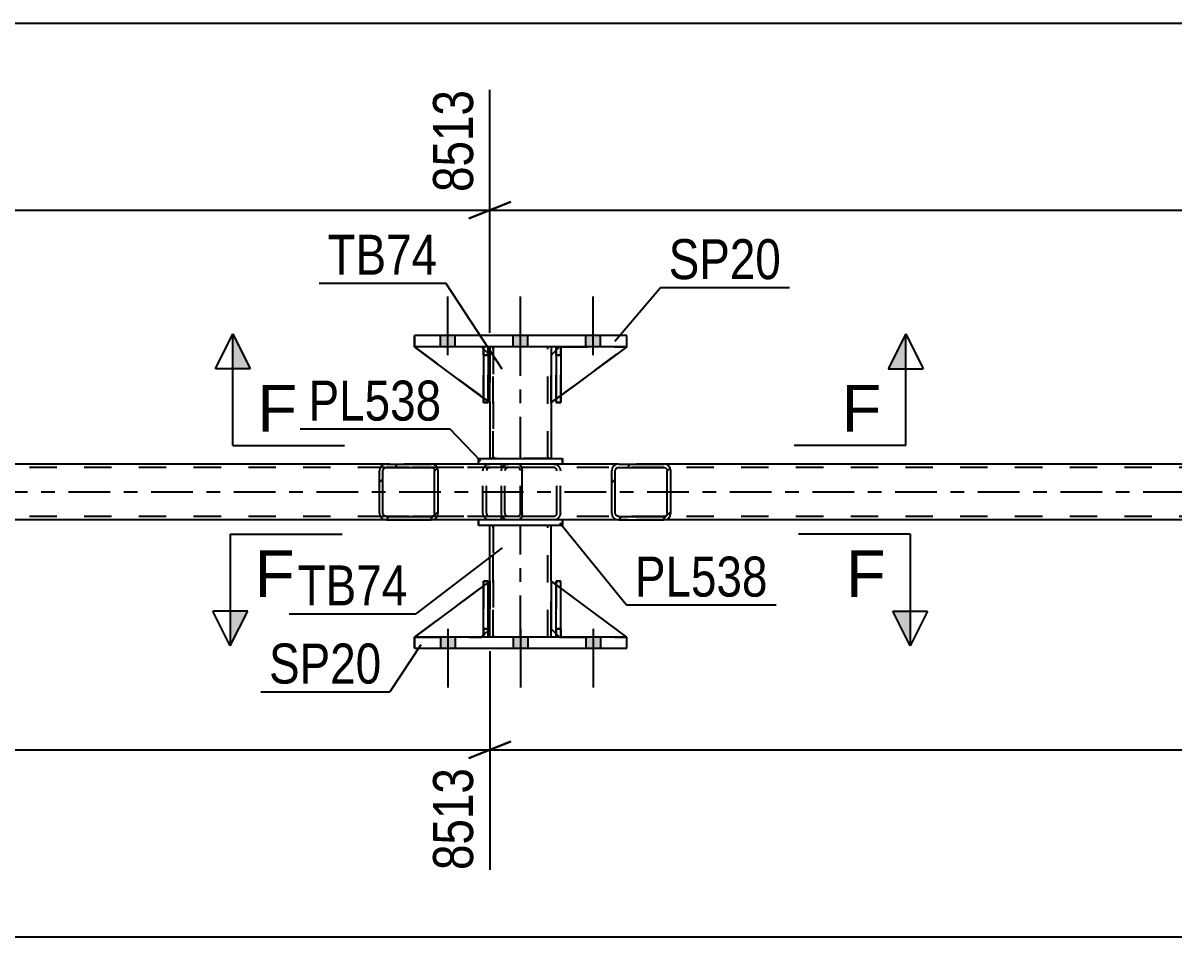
# Model space of a CAD drawing. Header units: millimetres. Extents: x 0 to 841, y 0 to 594.
# Drawn here: x 303.8 to 386.2, y 199.1 to 264.6 of the extents above; entities that cross this region are included whole.
import ezdxf

# ---------------------------------------------------------------- set-up
doc = ezdxf.new("R2010")
doc.units = ezdxf.units.MM
doc.linetypes.add('DXK_LINE_DOT2', pattern=[3.9198, 1.9599, -1.9599])
doc.linetypes.add('DXK_LINE_DOT3', pattern=[5.9187, 2.979, -0.9799, 0.9799, -0.9799])
doc.styles.add('Arial', font='ARIAL.TTF', dxfattribs={"height": 0.2})
doc.styles.add('Arial Narrow', font='ARIALN.TTF', dxfattribs={"height": 0.2})

# ---------------------------------------------------------------- blocks, each defined once
blk = doc.blocks.new('Part-122573538-4949 - 4939')
at = {"color": 7, "linetype": 'DXK_LINE_DOT2'}
for p, q in [((342.331, 224.557), (342.011, 224.557)), ((342.011, 221.157), (342.011, 224.557)), ((342.011, 220.557), (342.011, 224.557)), ((342.331, 220.557), (342.331, 224.557)), ((342.331, 221.157), (342.331, 224.058)), ((342.331, 221.157), (342.011, 221.157)), ((342.011, 220.557), (342.011, 221.157)), ((342.331, 221.157), (342.331, 220.557)), ((342.331, 220.557), (342.011, 220.557)), ((342.331, 220.557), (342.331, 220.557))]:
    blk.add_line(p, q, dxfattribs=at)
at = {"color": 2, "linetype": 'Continuous'}
blk.add_line((342.331, 224.058), (342.331, 224.557), dxfattribs=at)
blk = doc.blocks.new('Part-122573538-4948 - 4939')
at = {"color": 7, "linetype": 'DXK_LINE_DOT2'}
for p, q in [((337.131, 224.557), (336.811, 224.557)), ((336.811, 221.157), (336.811, 224.557)), ((336.811, 220.557), (336.811, 224.557)), ((337.131, 221.031), (337.131, 224.557)), ((337.131, 221.157), (337.131, 224.464)), ((337.131, 221.157), (336.811, 221.157)), ((336.811, 220.557), (336.811, 221.157)), ((337.131, 221.031), (337.131, 221.157)), ((337.131, 220.557), (336.811, 220.557)), ((337.131, 220.557), (337.131, 220.557))]:
    blk.add_line(p, q, dxfattribs=at)
at = {"color": 2, "linetype": 'Continuous'}
for p, q in [((337.131, 224.464), (337.131, 224.557)), ((337.131, 220.557), (337.131, 221.031)), ((337.131, 220.557), (337.131, 221.031))]:
    blk.add_line(p, q, dxfattribs=at)
blk = doc.blocks.new('Part-122573538-4950 - 4939')
at = {"color": 2, "linetype": 'Continuous'}
for p, q in [((336.81, 220.557), (336.811, 224.557)), ((336.811, 224.557), (337.131, 224.557)), ((337.13, 220.557), (337.131, 224.557)), ((337.13, 220.557), (337.131, 221.153)), ((337.13, 220.557), (336.81, 220.557))]:
    blk.add_line(p, q, dxfattribs=at)
at = {"color": 7, "linetype": 'DXK_LINE_DOT2'}
for p, q in [((336.811, 224.557), (336.811, 221.157)), ((337.131, 221.153), (337.131, 224.557)), ((336.811, 221.157), (336.81, 220.557)), ((336.811, 221.157), (337.131, 221.157)), ((336.81, 220.557), (336.81, 220.557)), ((337.13, 220.557), (337.13, 220.557)), ((337.13, 220.557), (337.13, 220.557))]:
    blk.add_line(p, q, dxfattribs=at)
blk = doc.blocks.new('Part-122573538-4951 - 4939')
at = {"color": 2, "linetype": 'Continuous'}
for p, q in [((342.01, 220.557), (342.01, 224.557)), ((342.01, 224.557), (342.33, 224.557)), ((342.33, 220.557), (342.33, 224.557)), ((342.33, 220.557), (342.33, 221.153)), ((342.33, 220.557), (342.01, 220.557))]:
    blk.add_line(p, q, dxfattribs=at)
at = {"color": 7, "linetype": 'DXK_LINE_DOT2'}
for p, q in [((342.01, 224.557), (342.01, 221.157)), ((342.33, 221.153), (342.33, 224.557)), ((342.01, 221.157), (342.01, 220.557)), ((342.01, 221.157), (342.33, 221.157)), ((342.01, 220.557), (342.01, 220.557)), ((342.33, 220.557), (342.33, 220.557)), ((342.33, 220.557), (342.33, 220.557))]:
    blk.add_line(p, q, dxfattribs=at)
blk = doc.blocks.new('Part-122573538-5016 - 4939')
at = {"color": 2, "linetype": 'Continuous'}
for p, q in [((336.457, 228.557), (336.457, 228.957)), ((342.457, 228.557), (336.457, 228.557)), ((342.457, 228.957), (342.457, 228.557)), ((342.457, 228.557), (342.457, 228.957))]:
    blk.add_line(p, q, dxfattribs=at)
at = {"color": 7, "linetype": 'DXK_LINE_DOT2'}
for p, q in [((342.457, 228.957), (336.457, 228.957)), ((336.457, 228.957), (336.457, 228.557)), ((342.457, 228.957), (342.457, 228.957)), ((342.457, 228.557), (342.457, 228.557)), ((342.457, 228.557), (342.457, 228.557))]:
    blk.add_line(p, q, dxfattribs=at)
blk = doc.blocks.new('Part-122573538-4952 - 4939')
at = {"color": 7, "linetype": 'DXK_LINE_DOT2'}
for p, q in [((337.257, 224.557), (331.857, 220.557)), ((331.857, 220.557), (337.257, 224.557)), ((337.257, 221.157), (337.257, 224.557)), ((337.257, 224.557), (337.257, 224.557)), ((337.257, 224.557), (337.257, 221.157)), ((336.657, 220.557), (337.257, 221.157)), ((337.257, 221.157), (336.657, 220.557)), ((337.257, 221.157), (337.257, 221.157)), ((331.857, 220.557), (336.657, 220.557))]:
    blk.add_line(p, q, dxfattribs=at)
blk = doc.blocks.new('Part-122573538-4953 - 4939')
at = {"color": 7, "linetype": 'DXK_LINE_DOT2'}
for p, q in [((331.857, 220.557), (337.257, 224.557)), ((337.131, 224.464), (336.811, 224.227)), ((337.257, 224.557), (337.257, 221.157)), ((337.257, 221.157), (336.657, 220.557)), ((337.13, 221.031), (336.81, 220.711)), ((331.857, 220.557), (336.657, 220.557))]:
    blk.add_line(p, q, dxfattribs=at)
at = {"color": 2, "linetype": 'Continuous'}
for p, q in [((336.811, 224.227), (331.857, 220.557)), ((337.257, 224.557), (337.131, 224.464)), ((337.257, 221.157), (337.257, 224.557)), ((337.257, 224.557), (337.257, 224.557)), ((337.257, 221.157), (337.13, 221.031)), ((337.257, 221.157), (337.257, 221.157)), ((336.81, 220.711), (336.657, 220.557))]:
    blk.add_line(p, q, dxfattribs=at)
blk = doc.blocks.new('Bolt-122573538-5163 - 4939')
at = {"linetype": 'Continuous'}
for points in [[(333.736, 241.358), (334.776, 241.358), (334.776, 242.158), (333.736, 242.158)], [(333.737, 241.358), (334.777, 241.358), (334.777, 242.158), (333.737, 242.158)], [(333.737, 241.358), (334.777, 241.358), (334.777, 242.158), (333.737, 242.158)], [(338.936, 241.358), (339.976, 241.358), (339.976, 242.158), (338.936, 242.158)], [(338.937, 241.358), (339.977, 241.358), (339.977, 242.158), (338.937, 242.158)], [(344.136, 241.358), (345.176, 241.358), (345.176, 242.158), (344.136, 242.158)], [(344.137, 241.358), (345.177, 241.358), (345.177, 242.158), (344.137, 242.158)], [(344.137, 241.358), (345.177, 241.358), (345.177, 242.158), (344.137, 242.158)]]:
    blk.add_hatch(color=1, dxfattribs=at).paths.add_polyline_path(points)
at = {"color": 1, "linetype": 'Continuous'}
for p, q in [((334.256, 240.758), (334.256, 244.958)), ((334.257, 240.758), (334.257, 244.958)), ((334.257, 240.758), (334.257, 244.958)), ((339.456, 240.758), (339.456, 244.958)), ((339.457, 240.758), (339.457, 244.958)), ((344.656, 240.758), (344.656, 244.958)), ((344.657, 240.758), (344.657, 244.958)), ((344.657, 240.758), (344.657, 244.958)), ((333.736, 241.358), (333.736, 242.158)), ((333.737, 241.358), (333.737, 242.158)), ((333.737, 241.358), (333.737, 242.158)), ((334.776, 241.358), (334.776, 242.158)), ((334.777, 241.358), (334.777, 242.158)), ((334.777, 241.358), (334.777, 242.158)), ((338.936, 241.358), (338.936, 242.158)), ((338.937, 241.358), (338.937, 242.158)), ((339.976, 241.358), (339.976, 242.158)), ((339.977, 241.358), (339.977, 242.158)), ((344.136, 241.358), (344.136, 242.158)), ((344.137, 241.358), (344.137, 242.158)), ((344.137, 241.358), (344.137, 242.158)), ((345.176, 241.358), (345.176, 242.158)), ((345.177, 241.358), (345.177, 242.158)), ((345.177, 241.358), (345.177, 242.158))]:
    blk.add_line(p, q, dxfattribs=at)
blk = doc.blocks.new('Part-122573538-4955 - 4939')
at = {"color": 7, "linetype": 'DXK_LINE_DOT2'}
for p, q in [((341.657, 221.157), (341.657, 224.557)), ((341.657, 224.557), (347.057, 220.557)), ((341.657, 224.557), (341.657, 224.557)), ((341.657, 224.557), (341.657, 221.157)), ((347.057, 220.557), (341.657, 224.557)), ((342.257, 220.557), (341.657, 221.157)), ((341.657, 221.157), (341.657, 221.157)), ((341.657, 221.157), (342.257, 220.557)), ((342.257, 220.557), (347.057, 220.557))]:
    blk.add_line(p, q, dxfattribs=at)
at = {"color": 2, "linetype": 'Continuous'}
blk.add_line((347.057, 220.557), (347.057, 220.557), dxfattribs=at)
blk = doc.blocks.new('Part-122573538-4956 - 4939')
at = {"color": 2, "linetype": 'Continuous'}
for p, q in [((341.657, 224.557), (341.657, 224.557)), ((341.657, 224.557), (341.657, 221.157)), ((342.01, 224.295), (341.657, 224.557)), ((347.056, 220.557), (342.33, 224.058)), ((341.657, 221.157), (341.657, 221.157)), ((342.01, 220.804), (341.657, 221.157)), ((347.057, 220.557), (347.057, 220.557))]:
    blk.add_line(p, q, dxfattribs=at)
at = {"color": 7, "linetype": 'DXK_LINE_DOT2'}
for p, q in [((341.657, 221.157), (341.657, 224.557)), ((341.657, 224.557), (347.057, 220.557)), ((342.33, 224.058), (342.01, 224.295)), ((342.257, 220.557), (341.657, 221.157)), ((342.257, 220.557), (342.01, 220.804)), ((342.257, 220.557), (347.057, 220.557)), ((347.057, 220.557), (347.056, 220.557))]:
    blk.add_line(p, q, dxfattribs=at)
blk = doc.blocks.new('Part-122573538-5021 - 4939')
at = {"color": 2, "linetype": 'Continuous'}
for p, q in [((337.257, 224.557), (337.257, 228.557)), ((341.657, 224.557), (341.657, 228.557)), ((341.657, 224.557), (341.657, 228.557)), ((337.257, 220.557), (337.257, 221.157)), ((341.657, 220.557), (341.657, 221.157)), ((341.657, 220.557), (341.657, 221.157))]:
    blk.add_line(p, q, dxfattribs=at)
at = {"color": 7, "linetype": 'DXK_LINE_DOT2'}
for p, q in [((341.657, 228.557), (337.257, 228.557)), ((337.257, 220.557), (337.257, 228.557)), ((337.497, 220.557), (337.497, 228.557)), ((337.497, 228.557), (337.497, 220.557)), ((341.417, 220.557), (341.417, 228.557)), ((341.417, 220.557), (341.417, 228.557)), ((337.257, 221.157), (337.257, 224.557)), ((341.657, 221.157), (341.657, 224.557)), ((341.657, 221.157), (341.657, 224.557)), ((341.657, 220.557), (337.257, 220.557))]:
    blk.add_line(p, q, dxfattribs=at)
at = {"color": 7, "linetype": 'DXK_LINE_DOT3'}
blk.add_line((339.457, 220.557), (339.457, 228.557), dxfattribs=at)
blk = doc.blocks.new('Part-122573538-5026 - 4939')
at = {"color": 2, "linetype": 'Continuous'}
for p, q in [((347.058, 242.158), (331.856, 242.158)), ((331.856, 242.158), (331.856, 241.358)), ((347.056, 241.358), (347.056, 242.158)), ((347.058, 241.358), (347.058, 242.158)), ((347.057, 241.358), (331.856, 241.358))]:
    blk.add_line(p, q, dxfattribs=at)
at = {"color": 7, "linetype": 'DXK_LINE_DOT2'}
for p, q in [((331.858, 241.358), (331.858, 242.158)), ((347.057, 241.358), (347.058, 241.358)), ((347.058, 241.358), (347.057, 241.358))]:
    blk.add_line(p, q, dxfattribs=at)
blk = doc.blocks.new('Part-122573538-5031 - 4939')
at = {"color": 2, "linetype": 'Continuous'}
for p, q in [((331.856, 220.557), (331.856, 219.757)), ((347.057, 220.557), (331.856, 220.557)), ((347.056, 219.757), (347.056, 220.557)), ((347.058, 219.757), (347.058, 220.557)), ((331.856, 219.757), (347.058, 219.757))]:
    blk.add_line(p, q, dxfattribs=at)
at = {"color": 7, "linetype": 'DXK_LINE_DOT2'}
for p, q in [((331.858, 219.757), (331.858, 220.557)), ((347.058, 220.557), (347.057, 220.557)), ((347.058, 220.557), (347.057, 220.557)), ((347.058, 220.557), (347.058, 220.557))]:
    blk.add_line(p, q, dxfattribs=at)
blk = doc.blocks.new('Part-122573538-4977 - 4939')
at = {"color": 2, "linetype": 'Continuous'}
for p, q in [((337.13, 241.357), (336.81, 241.357)), ((336.81, 241.357), (336.811, 237.357)), ((337.131, 240.762), (337.13, 241.357)), ((337.13, 241.357), (337.131, 237.357)), ((337.131, 237.357), (336.811, 237.357))]:
    blk.add_line(p, q, dxfattribs=at)
at = {"color": 7, "linetype": 'DXK_LINE_DOT2'}
for p, q in [((336.811, 240.757), (336.81, 241.357)), ((337.131, 240.757), (336.811, 240.757)), ((336.811, 240.757), (336.811, 237.357)), ((337.13, 241.357), (337.13, 241.357)), ((337.13, 241.357), (337.13, 241.357)), ((337.131, 237.357), (337.131, 240.762))]:
    blk.add_line(p, q, dxfattribs=at)
blk = doc.blocks.new('Part-122573538-4978 - 4939')
at = {"color": 2, "linetype": 'Continuous'}
for p, q in [((342.33, 241.357), (342.01, 241.357)), ((342.01, 241.357), (342.01, 237.357)), ((342.33, 240.761), (342.33, 241.357)), ((342.33, 241.357), (342.33, 237.357)), ((342.33, 237.357), (342.01, 237.357))]:
    blk.add_line(p, q, dxfattribs=at)
at = {"color": 7, "linetype": 'DXK_LINE_DOT2'}
for p, q in [((342.01, 240.757), (342.01, 241.357)), ((342.33, 240.757), (342.01, 240.757)), ((342.01, 240.757), (342.01, 237.357)), ((342.33, 241.357), (342.33, 241.357)), ((342.33, 241.357), (342.33, 241.357)), ((342.33, 237.357), (342.33, 240.761))]:
    blk.add_line(p, q, dxfattribs=at)
blk = doc.blocks.new('Part-122573538-4979 - 4939')
at = {"color": 7, "linetype": 'DXK_LINE_DOT2'}
for p, q in [((336.657, 241.358), (331.857, 241.357)), ((337.257, 237.358), (331.857, 241.357)), ((331.857, 241.357), (337.257, 237.358)), ((336.657, 241.358), (337.257, 240.758)), ((337.257, 240.758), (336.657, 241.358)), ((337.257, 240.758), (337.257, 237.358)), ((337.257, 240.758), (337.257, 240.758)), ((337.257, 237.358), (337.257, 240.758)), ((337.257, 237.358), (337.257, 237.358))]:
    blk.add_line(p, q, dxfattribs=at)
blk = doc.blocks.new('Part-122573538-4980 - 4939')
at = {"color": 7, "linetype": 'DXK_LINE_DOT2'}
for p, q in [((336.657, 241.358), (331.857, 241.357)), ((337.257, 237.358), (331.857, 241.357)), ((336.657, 241.358), (337.257, 240.758)), ((337.13, 240.884), (336.81, 241.204)), ((337.257, 240.758), (337.257, 237.358)), ((337.131, 237.451), (336.811, 237.688))]:
    blk.add_line(p, q, dxfattribs=at)
at = {"color": 2, "linetype": 'Continuous'}
for p, q in [((336.811, 237.688), (331.857, 241.357)), ((336.81, 241.204), (336.657, 241.358)), ((337.257, 240.758), (337.13, 240.884)), ((337.257, 240.758), (337.257, 240.758)), ((337.257, 237.358), (337.257, 240.758)), ((337.257, 237.358), (337.131, 237.451)), ((337.257, 237.358), (337.257, 237.358))]:
    blk.add_line(p, q, dxfattribs=at)
blk = doc.blocks.new('Part-122573538-4981 - 4939')
at = {"color": 7, "linetype": 'DXK_LINE_DOT2'}
for p, q in [((342.257, 241.358), (341.657, 240.758)), ((341.657, 237.358), (347.057, 241.358)), ((341.657, 240.758), (342.257, 241.358)), ((347.057, 241.358), (341.657, 237.358)), ((341.657, 240.758), (341.657, 237.358)), ((341.657, 240.758), (341.657, 240.758)), ((341.657, 237.358), (341.657, 240.758)), ((342.257, 241.358), (347.057, 241.358)), ((341.657, 237.358), (341.657, 237.358))]:
    blk.add_line(p, q, dxfattribs=at)
at = {"color": 2, "linetype": 'Continuous'}
blk.add_line((347.057, 241.358), (347.057, 241.358), dxfattribs=at)
blk = doc.blocks.new('Part-122573538-4982 - 4939')
at = {"color": 7, "linetype": 'DXK_LINE_DOT2'}
for p, q in [((341.657, 240.758), (342.257, 241.358)), ((347.057, 241.358), (341.657, 237.358)), ((341.657, 237.358), (341.657, 240.758)), ((342.257, 241.358), (342.01, 241.111)), ((342.257, 241.358), (347.057, 241.358)), ((347.057, 241.358), (347.056, 241.357)), ((342.33, 237.857), (342.01, 237.62))]:
    blk.add_line(p, q, dxfattribs=at)
at = {"color": 2, "linetype": 'Continuous'}
for p, q in [((342.01, 241.111), (341.657, 240.758)), ((341.657, 240.758), (341.657, 237.358)), ((341.657, 240.758), (341.657, 240.758)), ((347.056, 241.357), (342.33, 237.857)), ((347.057, 241.358), (347.057, 241.358)), ((342.01, 237.62), (341.657, 237.358)), ((341.657, 237.358), (341.657, 237.358))]:
    blk.add_line(p, q, dxfattribs=at)
blk = doc.blocks.new('Part-122573538-5001 - 4939')
at = {"linetype": 'Continuous'}
h = blk.add_hatch(dxfattribs=at)
h.set_pattern_fill('', scale=0.7, style=0, pattern_type=0)
h.set_pattern_definition([(45, (333.52, 232.6611), (-1.57154, 1.57154), [])])
h.paths.add_polyline_path([(333.558, 232.477), (333.52, 232.661), (333.411, 232.817), (333.247, 232.921), (333.054, 232.957), (329.859, 232.957), (329.666, 232.921), (329.503, 232.817), (329.393, 232.661), (329.355, 232.477), (329.355, 229.437), (329.393, 229.254), (329.503, 229.098), (329.666, 228.994), (329.859, 228.957), (333.054, 228.957), (333.247, 228.994), (333.411, 229.098), (333.52, 229.254), (333.558, 229.437)])
h.paths.add_polyline_path([(333.287, 229.346), (333.232, 229.268), (333.15, 229.216), (333.054, 229.197), (329.859, 229.197), (329.763, 229.216), (329.681, 229.268), (329.626, 229.346), (329.607, 229.437), (329.607, 232.477), (329.626, 232.569), (329.681, 232.647), (329.763, 232.699), (329.859, 232.717), (333.054, 232.717), (333.15, 232.699), (333.232, 232.647), (333.287, 232.569), (333.306, 232.477), (333.306, 229.437)])
at = {"color": 2, "linetype": 'Continuous'}
for p, q in [((329.393, 232.661), (329.355, 232.477)), ((329.355, 229.437), (329.355, 232.477)), ((329.607, 232.477), (329.626, 232.569)), ((329.607, 229.437), (329.607, 232.477)), ((329.626, 232.569), (329.681, 232.647)), ((329.859, 232.957), (329.666, 232.921)), ((329.681, 232.647), (329.763, 232.699)), ((329.763, 232.699), (329.859, 232.717)), ((329.859, 232.957), (333.054, 232.957)), ((329.859, 232.717), (333.054, 232.717)), ((339.314, 232.957), (333.054, 232.957)), ((333.247, 232.921), (333.054, 232.957)), ((333.054, 232.717), (333.15, 232.699)), ((333.15, 232.699), (333.232, 232.647)), ((333.232, 232.647), (333.287, 232.569)), ((333.287, 232.569), (333.306, 232.477)), ((333.306, 229.437), (333.306, 232.477)), ((333.558, 232.477), (333.52, 232.661)), ((333.558, 229.437), (333.558, 232.477)), ((339.314, 232.957), (339.413, 232.921)), ((339.413, 232.921), (339.498, 232.817)), ((339.498, 232.817), (339.554, 232.661)), ((339.554, 232.661), (339.574, 232.477)), ((339.574, 229.437), (339.574, 232.477)), ((329.355, 229.437), (329.393, 229.254)), ((329.626, 229.346), (329.607, 229.437)), ((329.681, 229.268), (329.626, 229.346)), ((329.763, 229.216), (329.681, 229.268)), ((329.859, 229.197), (329.763, 229.216)), ((329.859, 229.197), (333.054, 229.197)), ((333.15, 229.216), (333.054, 229.197)), ((333.232, 229.268), (333.15, 229.216)), ((333.287, 229.346), (333.232, 229.268)), ((333.306, 229.437), (333.287, 229.346)), ((333.52, 229.254), (333.558, 229.437)), ((339.498, 229.098), (339.413, 228.994)), ((339.554, 229.254), (339.498, 229.098)), ((339.574, 229.437), (339.554, 229.254)), ((329.666, 228.994), (329.859, 228.957)), ((329.859, 228.957), (333.054, 228.957)), ((333.054, 228.957), (333.247, 228.994)), ((339.314, 228.957), (333.054, 228.957)), ((339.413, 228.994), (339.314, 228.957))]:
    blk.add_line(p, q, dxfattribs=at)
at = {"color": 7, "linetype": 'DXK_LINE_DOT2'}
for p, q in [((333.054, 232.957), (329.859, 232.957)), ((339.314, 232.717), (329.859, 232.717)), ((336.766, 232.477), (336.804, 232.661)), ((336.766, 229.437), (336.766, 232.477)), ((337.037, 232.569), (337.018, 232.477)), ((337.018, 229.437), (337.018, 232.477)), ((337.092, 232.647), (337.037, 232.569)), ((337.077, 232.921), (337.27, 232.957)), ((337.092, 232.647), (337.114, 232.661)), ((337.114, 232.661), (337.174, 232.699)), ((337.174, 232.699), (337.27, 232.717)), ((338.087, 232.717), (338.087, 232.957)), ((339.364, 232.699), (339.314, 232.717)), ((339.406, 232.647), (339.364, 232.699)), ((339.434, 232.569), (339.406, 232.647)), ((339.444, 232.477), (339.434, 232.569)), ((339.444, 229.437), (339.444, 232.477)), ((339.314, 229.197), (329.859, 229.197)), ((336.804, 229.254), (336.766, 229.437)), ((337.018, 229.437), (337.037, 229.346)), ((337.037, 229.346), (337.092, 229.268)), ((337.092, 229.268), (337.114, 229.254)), ((337.114, 229.254), (337.174, 229.216)), ((337.174, 229.216), (337.27, 229.197)), ((338.087, 228.957), (338.087, 229.197)), ((339.314, 229.197), (339.364, 229.216)), ((339.364, 229.216), (339.406, 229.268)), ((339.406, 229.268), (339.434, 229.346)), ((339.434, 229.346), (339.444, 229.437)), ((333.054, 228.957), (329.859, 228.957)), ((337.27, 228.957), (337.077, 228.994))]:
    blk.add_line(p, q, dxfattribs=at)
at = {"color": 2, "linetype": 'Continuous'}
for centre, start, end in [((329.844, 232.461), 111.10341, 156.05353), ((333.069, 232.461), 23.94646, 68.89659), ((329.844, 229.454), 203.94646, 248.89659), ((333.069, 229.454), 291.10341, 336.05353)]:
    blk.add_arc(centre, 0.493, start, end, dxfattribs=at)
at = {"color": 7, "linetype": 'DXK_LINE_DOT2'}
for centre, start, end in [((337.255, 232.461), 111.10341, 156.05353), ((337.255, 229.454), 203.94647, 248.89659)]:
    blk.add_arc(centre, 0.493, start, end, dxfattribs=at)
blk = doc.blocks.new('Part-122573538-5032 - 4939')
at = {"color": 7, "linetype": 'DXK_LINE_DOT2'}
for p, q in [((336.811, 240.757), (336.811, 241.357)), ((336.811, 241.357), (336.811, 241.357)), ((336.811, 241.357), (336.811, 237.357)), ((337.131, 241.357), (336.811, 241.357)), ((336.811, 237.357), (336.811, 240.757)), ((336.811, 240.757), (337.131, 240.757)), ((337.131, 240.884), (337.131, 240.757)), ((337.131, 240.883), (337.131, 237.357)), ((337.131, 240.757), (337.131, 237.451)), ((336.811, 237.357), (337.131, 237.357))]:
    blk.add_line(p, q, dxfattribs=at)
at = {"color": 2, "linetype": 'Continuous'}
for p, q in [((337.131, 241.357), (337.131, 240.884)), ((337.131, 241.357), (337.131, 240.883)), ((337.131, 237.451), (337.131, 237.357))]:
    blk.add_line(p, q, dxfattribs=at)
blk = doc.blocks.new('Part-122573538-5033 - 4939')
at = {"color": 7, "linetype": 'DXK_LINE_DOT2'}
for p, q in [((342.011, 240.757), (342.011, 241.357)), ((342.011, 241.357), (342.011, 241.357)), ((342.011, 241.357), (342.011, 237.357)), ((342.331, 241.357), (342.011, 241.357)), ((342.011, 237.357), (342.011, 240.757)), ((342.011, 240.757), (342.331, 240.757)), ((342.331, 240.757), (342.331, 241.357)), ((342.331, 237.357), (342.331, 241.357)), ((342.331, 240.757), (342.331, 237.856)), ((342.011, 237.357), (342.331, 237.357))]:
    blk.add_line(p, q, dxfattribs=at)
at = {"color": 2, "linetype": 'Continuous'}
blk.add_line((342.331, 237.856), (342.331, 237.357), dxfattribs=at)
blk = doc.blocks.new('Part-122573538-5039 - 4939')
at = {"color": 2, "linetype": 'Continuous'}
for p, q in [((337.257, 241.358), (337.257, 240.757)), ((341.657, 241.358), (341.657, 240.758)), ((341.657, 241.358), (341.657, 240.758)), ((337.257, 237.358), (337.257, 233.357)), ((341.657, 237.358), (341.657, 233.357)), ((341.657, 237.358), (341.657, 233.357))]:
    blk.add_line(p, q, dxfattribs=at)
at = {"color": 7, "linetype": 'DXK_LINE_DOT2'}
for p, q in [((341.657, 241.358), (337.257, 241.358)), ((337.257, 241.358), (337.257, 233.357)), ((337.257, 240.757), (337.257, 237.358)), ((337.497, 233.357), (337.497, 241.358)), ((337.497, 241.358), (337.497, 233.357)), ((341.417, 233.357), (341.417, 241.358)), ((341.417, 233.357), (341.417, 241.358)), ((341.657, 240.758), (341.657, 237.358)), ((341.657, 240.758), (341.657, 237.358)), ((341.657, 233.357), (337.257, 233.357))]:
    blk.add_line(p, q, dxfattribs=at)
at = {"color": 7, "linetype": 'DXK_LINE_DOT3'}
blk.add_line((339.457, 233.357), (339.457, 241.358), dxfattribs=at)
blk = doc.blocks.new('Part-122573538-5067 - 4939')
at = {"color": 2, "linetype": 'Continuous'}
for p, q in [((336.457, 232.957), (336.457, 233.357)), ((336.457, 233.357), (342.457, 233.357)), ((342.457, 233.357), (342.457, 232.957)), ((342.457, 232.957), (342.457, 233.357))]:
    blk.add_line(p, q, dxfattribs=at)
at = {"color": 7, "linetype": 'DXK_LINE_DOT2'}
for p, q in [((336.457, 233.357), (336.457, 232.957)), ((342.457, 233.357), (342.457, 233.357)), ((342.457, 233.357), (342.457, 233.357)), ((342.457, 232.957), (336.457, 232.957)), ((342.457, 232.957), (342.457, 232.957))]:
    blk.add_line(p, q, dxfattribs=at)
blk = doc.blocks.new('Part-122573538-5116 - 4939')
at = {"color": 7, "linetype": 'DXK_LINE_DOT2'}
for p, q in [((729.593, 232.717), (76.263, 232.717)), ((349.707, 232.957), (329.859, 232.957)), ((729.593, 229.197), (76.263, 229.197)), ((688.14, 228.957), (245.251, 228.957)), ((349.707, 228.957), (329.859, 228.957))]:
    blk.add_line(p, q, dxfattribs=at)
at = {"color": 2, "linetype": 'Continuous'}
for p, q in [((329.859, 232.957), (265.099, 232.957)), ((414.467, 232.957), (349.707, 232.957)), ((329.859, 228.957), (265.099, 228.957)), ((414.467, 228.957), (349.707, 228.957))]:
    blk.add_line(p, q, dxfattribs=at)
at = {"color": 7, "linetype": 'DXK_LINE_DOT3'}
blk.add_line((76.263, 230.957), (729.593, 230.957), dxfattribs=at)
blk = doc.blocks.new('Part-122573538-5117 - 4939')
at = {"linetype": 'Continuous'}
h = blk.add_hatch(dxfattribs=at)
h.set_pattern_fill('', scale=0.7, style=0, pattern_type=0)
h.set_pattern_definition([(45, (350.1763, 232.6611), (-1.57154, 1.57154), [])])
h.paths.add_polyline_path([(350.215, 232.477), (350.176, 232.661), (350.066, 232.817), (349.902, 232.921), (349.707, 232.957), (346.492, 232.957), (346.298, 232.921), (346.133, 232.817), (346.023, 232.661), (345.985, 232.477), (345.985, 229.437), (346.023, 229.254), (346.133, 229.098), (346.298, 228.994), (346.492, 228.957), (349.707, 228.957), (349.902, 228.994), (350.066, 229.098), (350.176, 229.254), (350.215, 229.437)])
h.paths.add_polyline_path([(349.942, 229.346), (349.887, 229.268), (349.804, 229.216), (349.707, 229.197), (346.492, 229.197), (346.395, 229.216), (346.313, 229.268), (346.258, 229.346), (346.238, 229.437), (346.238, 232.477), (346.258, 232.569), (346.313, 232.647), (346.395, 232.699), (346.492, 232.717), (349.707, 232.717), (349.804, 232.699), (349.887, 232.647), (349.942, 232.569), (349.961, 232.477), (349.961, 229.437)])
at = {"color": 7, "linetype": 'DXK_LINE_DOT2'}
for p, q in [((338.087, 232.477), (338.126, 232.661)), ((338.087, 229.437), (338.087, 232.477)), ((338.36, 232.569), (338.341, 232.477)), ((338.341, 229.437), (338.341, 232.477)), ((338.415, 232.647), (338.36, 232.569)), ((338.401, 232.921), (338.595, 232.957)), ((338.498, 232.699), (338.415, 232.647)), ((338.595, 232.717), (338.498, 232.699)), ((339.314, 232.957), (338.595, 232.957)), ((349.707, 232.717), (338.595, 232.717)), ((341.81, 232.957), (342.004, 232.921)), ((341.907, 232.699), (341.81, 232.717)), ((341.989, 232.647), (341.907, 232.699)), ((342.044, 232.569), (341.989, 232.647)), ((342.064, 232.477), (342.044, 232.569)), ((342.064, 229.437), (342.064, 232.477)), ((342.279, 232.661), (342.318, 232.477)), ((342.318, 229.437), (342.318, 232.477)), ((349.707, 232.957), (346.492, 232.957)), ((338.126, 229.254), (338.087, 229.437)), ((338.341, 229.437), (338.36, 229.346)), ((338.36, 229.346), (338.415, 229.268)), ((338.415, 229.268), (338.498, 229.216)), ((338.498, 229.216), (338.595, 229.197)), ((349.707, 229.197), (338.595, 229.197)), ((341.81, 229.197), (341.907, 229.216)), ((341.907, 229.216), (341.989, 229.268)), ((341.989, 229.268), (342.044, 229.346)), ((342.044, 229.346), (342.064, 229.437)), ((342.318, 229.437), (342.279, 229.254)), ((338.595, 228.957), (338.401, 228.994)), ((339.314, 228.957), (338.595, 228.957)), ((342.004, 228.994), (341.81, 228.957)), ((346.492, 228.957), (349.707, 228.957))]:
    blk.add_line(p, q, dxfattribs=at)
at = {"color": 2, "linetype": 'Continuous'}
for p, q in [((346.492, 232.957), (339.314, 232.957)), ((346.023, 232.661), (345.985, 232.477)), ((345.985, 229.437), (345.985, 232.477)), ((346.238, 232.477), (346.258, 232.569)), ((346.238, 229.437), (346.238, 232.477)), ((346.258, 232.569), (346.313, 232.647)), ((346.492, 232.957), (346.298, 232.921)), ((346.313, 232.647), (346.395, 232.699)), ((346.395, 232.699), (346.492, 232.717)), ((346.492, 232.957), (349.707, 232.957)), ((346.492, 232.717), (349.707, 232.717)), ((349.902, 232.921), (349.707, 232.957)), ((349.707, 232.717), (349.804, 232.699)), ((349.804, 232.699), (349.887, 232.647)), ((349.887, 232.647), (349.942, 232.569)), ((349.942, 232.569), (349.961, 232.477)), ((349.961, 229.437), (349.961, 232.477)), ((350.215, 232.477), (350.176, 232.661)), ((350.215, 229.437), (350.215, 232.477)), ((345.985, 229.437), (346.023, 229.254)), ((346.258, 229.346), (346.238, 229.437)), ((346.313, 229.268), (346.258, 229.346)), ((346.395, 229.216), (346.313, 229.268)), ((346.492, 229.197), (346.395, 229.216)), ((346.492, 229.197), (349.707, 229.197)), ((349.804, 229.216), (349.707, 229.197)), ((349.887, 229.268), (349.804, 229.216)), ((349.942, 229.346), (349.887, 229.268)), ((349.961, 229.437), (349.942, 229.346)), ((350.176, 229.254), (350.215, 229.437)), ((346.492, 228.957), (339.314, 228.957)), ((346.298, 228.994), (346.492, 228.957)), ((346.492, 228.957), (349.707, 228.957)), ((349.707, 228.957), (349.902, 228.994))]:
    blk.add_line(p, q, dxfattribs=at)
at = {"color": 7, "linetype": 'DXK_LINE_DOT2'}
for centre, start, end in [((338.577, 232.459), 110.92821, 155.86474), ((341.828, 232.459), 24.13526, 69.07179), ((338.577, 229.456), 204.13526, 249.07179), ((341.828, 229.456), 290.92821, 335.86474)]:
    blk.add_arc(centre, 0.495, start, end, dxfattribs=at)
at = {"color": 2, "linetype": 'Continuous'}
for centre, start, end in [((346.475, 232.459), 110.9282, 155.86474), ((349.725, 232.459), 24.13526, 69.07179), ((346.475, 229.456), 204.13526, 249.07179), ((349.725, 229.456), 290.9282, 335.86474)]:
    blk.add_arc(centre, 0.495, start, end, dxfattribs=at)
blk = doc.blocks.new('Bolt-122573538-5162 - 4939')
at = {"linetype": 'Continuous'}
for points in [[(334.776, 220.557), (333.736, 220.557), (333.736, 219.757), (334.776, 219.757)], [(334.777, 220.557), (333.737, 220.557), (333.737, 219.757), (334.777, 219.757)], [(334.777, 220.557), (333.737, 220.557), (333.737, 219.757), (334.777, 219.757)], [(339.976, 220.557), (338.936, 220.557), (338.936, 219.757), (339.976, 219.757)], [(339.977, 220.557), (338.937, 220.557), (338.937, 219.757), (339.977, 219.757)], [(345.176, 220.557), (344.136, 220.557), (344.136, 219.757), (345.176, 219.757)], [(345.177, 220.557), (344.137, 220.557), (344.137, 219.757), (345.177, 219.757)], [(345.177, 220.557), (344.137, 220.557), (344.137, 219.757), (345.177, 219.757)]]:
    blk.add_hatch(color=1, dxfattribs=at).paths.add_polyline_path(points)
at = {"color": 1, "linetype": 'Continuous'}
for p, q in [((334.256, 221.157), (334.256, 216.957)), ((334.257, 221.157), (334.257, 216.957)), ((334.257, 221.157), (334.257, 216.957)), ((339.456, 221.157), (339.456, 216.957)), ((339.457, 221.157), (339.457, 216.957)), ((344.656, 221.157), (344.656, 216.957)), ((344.657, 221.157), (344.657, 216.957)), ((344.657, 221.157), (344.657, 216.957)), ((333.736, 220.557), (333.736, 219.757)), ((333.737, 220.557), (333.737, 219.757)), ((333.737, 220.557), (333.737, 219.757)), ((334.776, 220.557), (334.776, 219.757)), ((334.777, 220.557), (334.777, 219.757)), ((334.777, 220.557), (334.777, 219.757)), ((338.936, 220.557), (338.936, 219.757)), ((338.937, 220.557), (338.937, 219.757)), ((339.976, 220.557), (339.976, 219.757)), ((339.977, 220.557), (339.977, 219.757)), ((344.136, 220.557), (344.136, 219.757)), ((344.137, 220.557), (344.137, 219.757)), ((344.137, 220.557), (344.137, 219.757)), ((345.176, 220.557), (345.176, 219.757)), ((345.177, 220.557), (345.177, 219.757)), ((345.177, 220.557), (345.177, 219.757))]:
    blk.add_line(p, q, dxfattribs=at)
blk = doc.blocks.new('StraightDimension-122573538-5248 - 4939')
at = {"color": 7, "linetype": 'Continuous'}
blk.add_line((67.643, 264.554), (738.213, 264.554), dxfattribs=at)
blk = doc.blocks.new('StraightDimension-122573538-5277 - 4939')
at = {"color": 7, "linetype": 'Continuous'}
for p, q in [((337.257, 219.557), (337.257, 203.877)), ((338.757, 213.089), (335.757, 211.889)), ((337.257, 212.489), (591.081, 212.489))]:
    blk.add_line(p, q, dxfattribs=at)
blk = doc.blocks.new('StraightDimension-122573538-5281 - 4939')
at = {"color": 7, "linetype": 'Continuous'}
for p, q in [((337.257, 219.557), (337.257, 203.877)), ((335.757, 211.889), (338.757, 213.089)), ((168.04, 212.489), (337.257, 212.489))]:
    blk.add_line(p, q, dxfattribs=at)
at = {"color": 0, "linetype": 'Continuous'}
blk.add_wipeout([(336.656, 211.789), (332.456, 211.789), (332.457, 203.277), (336.657, 203.277)], dxfattribs=at)
at = {"color": 3, "linetype": 'Continuous', "style": 'Arial Narrow'}
blk.add_text('8513', height=2.8633, rotation=90.00021, dxfattribs=at).set_placement((336.057, 203.877))
blk = doc.blocks.new('StraightDimension-122573538-5286 - 4939')
at = {"color": 7, "linetype": 'Continuous'}
blk.add_line((67.003, 199.076), (738.853, 199.076), dxfattribs=at)
blk = doc.blocks.new('StraightDimension-122573538-5305 - 4939')
at = {"color": 7, "linetype": 'Continuous'}
for p, q in [((337.257, 242.358), (337.257, 259.765)), ((338.757, 251.752), (335.757, 250.552)), ((337.257, 251.152), (591.081, 251.152))]:
    blk.add_line(p, q, dxfattribs=at)
blk = doc.blocks.new('StraightDimension-122573538-5309 - 4939')
at = {"color": 7, "linetype": 'Continuous'}
for p, q in [((337.257, 242.358), (337.257, 259.765)), ((335.757, 250.552), (338.757, 251.752)), ((168.04, 251.152), (337.257, 251.152))]:
    blk.add_line(p, q, dxfattribs=at)
at = {"color": 0, "linetype": 'Continuous'}
blk.add_wipeout([(336.656, 260.365), (332.456, 260.365), (332.457, 251.852), (336.657, 251.852)], dxfattribs=at)
at = {"color": 3, "linetype": 'Continuous', "style": 'Arial Narrow'}
blk.add_text('8513', height=2.8633, rotation=90.00021, dxfattribs=at).set_placement((336.057, 252.452))
blk = doc.blocks.new('Mark-122573538-5012 - 4939')
at = {"color": 30, "linetype": 'Continuous'}
for p, q in [((342.259, 228.751), (347.046, 222.863)), ((347.046, 222.863), (357.75, 222.863))]:
    blk.add_line(p, q, dxfattribs=at)
at = {"color": 0}
blk.add_wipeout([(357.15, 223.463), (357.15, 226.463), (347.646, 226.463), (347.646, 223.463)], dxfattribs=at)
blk.add_wipeout([(357.15, 223.463), (357.15, 226.463), (347.646, 226.463), (347.646, 223.463)], dxfattribs=at)
at = {"color": 3, "style": 'Arial Narrow'}
blk.add_text('PL538', height=2.8633, dxfattribs=at).set_placement((347.646, 223.463))
blk = doc.blocks.new('Mark-122573538-5017 - 4939')
at = {"color": 30, "linetype": 'Continuous'}
for p in [(338.148, 226.946), (322.903, 222.229)]:
    blk.add_line(p, (331.958, 222.229), dxfattribs=at)
at = {"color": 0}
blk.add_wipeout([(331.358, 222.829), (331.358, 225.829), (323.503, 225.829), (323.503, 222.829)], dxfattribs=at)
blk.add_wipeout([(331.358, 222.829), (331.358, 225.829), (323.503, 225.829), (323.503, 222.829)], dxfattribs=at)
at = {"color": 3, "style": 'Arial Narrow'}
blk.add_text('TB74', height=2.8633, dxfattribs=at).set_placement((323.503, 222.829))
blk = doc.blocks.new('Mark-122573538-5035 - 4939')
at = {"color": 30, "linetype": 'Continuous'}
for p in [(325.042, 245.919), (338.149, 239.746)]:
    blk.add_line(p, (334.097, 245.919), dxfattribs=at)
at = {"color": 0}
blk.add_wipeout([(333.497, 246.519), (333.497, 249.519), (325.642, 249.519), (325.642, 246.519)], dxfattribs=at)
blk.add_wipeout([(333.497, 246.519), (333.497, 249.519), (325.642, 249.519), (325.642, 246.519)], dxfattribs=at)
at = {"color": 3, "style": 'Arial Narrow'}
blk.add_text('TB74', height=2.8633, dxfattribs=at).set_placement((325.642, 246.519))
blk = doc.blocks.new('Mark-122573538-5022 - 4939')
at = {"color": 30, "linetype": 'Continuous'}
for p, q in [((346.199, 241.757), (349.464, 245.603)), ((349.464, 245.603), (358.703, 245.603))]:
    blk.add_line(p, q, dxfattribs=at)
at = {"color": 0}
blk.add_wipeout([(358.103, 246.203), (358.103, 249.203), (350.064, 249.203), (350.064, 246.203)], dxfattribs=at)
blk.add_wipeout([(358.103, 246.203), (358.103, 249.203), (350.064, 249.203), (350.064, 246.203)], dxfattribs=at)
at = {"color": 3, "style": 'Arial Narrow'}
blk.add_text('SP20', height=2.8633, dxfattribs=at).set_placement((350.064, 246.203))
blk = doc.blocks.new('Mark-122573538-5027 - 4939')
at = {"color": 30, "linetype": 'Continuous'}
for p in [(332.318, 220.005), (320.855, 216.634)]:
    blk.add_line(p, (330.094, 216.634), dxfattribs=at)
at = {"color": 0}
blk.add_wipeout([(329.494, 217.234), (329.494, 220.234), (321.455, 220.234), (321.455, 217.234)], dxfattribs=at)
blk.add_wipeout([(329.494, 217.234), (329.494, 220.234), (321.455, 220.234), (321.455, 217.234)], dxfattribs=at)
at = {"color": 3, "style": 'Arial Narrow'}
blk.add_text('SP20', height=2.8633, dxfattribs=at).set_placement((321.455, 217.234))
blk = doc.blocks.new('Mark-122573538-5063 - 4939')
at = {"color": 30, "linetype": 'Continuous'}
for p in [(323.684, 235.472), (336.625, 233.164)]:
    blk.add_line(p, (334.388, 235.472), dxfattribs=at)
at = {"color": 0}
blk.add_wipeout([(333.788, 236.072), (333.788, 239.072), (324.284, 239.072), (324.284, 236.072)], dxfattribs=at)
blk.add_wipeout([(333.788, 236.072), (333.788, 239.072), (324.284, 239.072), (324.284, 236.072)], dxfattribs=at)
at = {"color": 3, "style": 'Arial Narrow'}
blk.add_text('PL538', height=2.8633, dxfattribs=at).set_placement((324.284, 236.072))
blk = doc.blocks.new('SectionMark-122573538-5337 - 4939')
at = {"linetype": 'Continuous'}
for points in [[(318.676, 222.424), (319.926, 222.424), (318.676, 219.924)], [(366.099, 222.424), (367.349, 222.424), (367.349, 219.924)]]:
    blk.add_hatch(color=6, dxfattribs=at).paths.add_polyline_path(points)
at = {"color": 6, "linetype": 'Continuous'}
for p, q in [((318.676, 227.924), (326.676, 227.924)), ((318.676, 227.924), (318.676, 219.924)), ((367.349, 227.924), (359.349, 227.924)), ((367.349, 227.924), (367.349, 219.924)), ((318.676, 219.924), (317.426, 222.424)), ((319.926, 222.424), (317.426, 222.424)), ((318.676, 219.924), (319.926, 222.424)), ((366.099, 222.424), (368.599, 222.424)), ((367.349, 219.924), (366.099, 222.424)), ((368.599, 222.424), (367.349, 219.924))]:
    blk.add_line(p, q, dxfattribs=at)
at = {"color": 0, "linetype": 'Continuous'}
for points in [[(323.277, 223.424), (323.277, 226.924), (320.426, 226.924), (320.426, 223.424)], [(365.599, 223.424), (365.599, 226.924), (362.748, 226.924), (362.748, 223.424)]]:
    blk.add_wipeout(points, dxfattribs=at)
at = {"color": 3, "linetype": 'Continuous', "style": 'Arial'}
for p in [(320.426, 223.424), (362.748, 223.424)]:
    blk.add_text('F', height=3.343, dxfattribs=at).set_placement(p)
blk = doc.blocks.new('SectionMark-122573538-5341 - 4939')
at = {"linetype": 'Continuous'}
for points in [[(320.113, 239.778), (318.863, 239.778), (318.863, 242.278)], [(367.033, 239.778), (365.783, 239.778), (367.033, 242.278)]]:
    blk.add_hatch(color=6, dxfattribs=at).paths.add_polyline_path(points)
at = {"color": 6, "linetype": 'Continuous'}
for p, q in [((317.613, 239.778), (318.863, 242.278)), ((318.863, 234.278), (318.863, 242.278)), ((318.863, 242.278), (320.113, 239.778)), ((367.033, 242.278), (365.783, 239.778)), ((367.033, 234.278), (367.033, 242.278)), ((367.033, 242.278), (368.283, 239.778)), ((320.113, 239.778), (317.613, 239.778)), ((365.783, 239.778), (368.283, 239.778)), ((318.863, 234.278), (326.863, 234.278)), ((367.033, 234.278), (359.033, 234.278))]:
    blk.add_line(p, q, dxfattribs=at)
at = {"color": 0, "linetype": 'Continuous'}
for points in [[(323.464, 235.278), (323.464, 238.778), (320.613, 238.778), (320.613, 235.278)], [(365.283, 235.278), (365.283, 238.778), (362.433, 238.778), (362.433, 235.278)]]:
    blk.add_wipeout(points, dxfattribs=at)
at = {"color": 3, "linetype": 'Continuous', "style": 'Arial'}
for p in [(320.613, 235.278), (362.433, 235.278)]:
    blk.add_text('F', height=3.343, dxfattribs=at).set_placement(p)

msp = doc.modelspace()

# ---------------------------------------------------------------- block references
for name in ['Bolt-122573538-5163 - 4939', 'Part-122573538-5026 - 4939', 'Part-122573538-4979 - 4939', 'Part-122573538-4980 - 4939', 'Part-122573538-4977 - 4939', 'Part-122573538-5032 - 4939', 'Part-122573538-5039 - 4939', 'Part-122573538-4981 - 4939', 'Part-122573538-4982 - 4939', 'Part-122573538-4978 - 4939', 'Part-122573538-5033 - 4939', 'Part-122573538-5067 - 4939', 'Part-122573538-5116 - 4939', 'Part-122573538-5001 - 4939', 'Part-122573538-5117 - 4939', 'Part-122573538-5016 - 4939', 'Part-122573538-5021 - 4939', 'Part-122573538-4952 - 4939', 'Part-122573538-4953 - 4939', 'Part-122573538-4950 - 4939', 'Part-122573538-4948 - 4939', 'Part-122573538-4955 - 4939', 'Part-122573538-4956 - 4939', 'Part-122573538-4951 - 4939', 'Part-122573538-4949 - 4939', 'Bolt-122573538-5162 - 4939', 'Part-122573538-5031 - 4939']:
    msp.add_blockref(name, (0, 0))

# ---------------------------------------------------------------- next in the draw order: block references
for name in ['StraightDimension-122573538-5248 - 4939', 'StraightDimension-122573538-5277 - 4939']:
    msp.add_blockref(name, (0, 0))

# ---------------------------------------------------------------- next in the draw order: block references
for name in ['StraightDimension-122573538-5305 - 4939', 'Mark-122573538-5063 - 4939', 'StraightDimension-122573538-5281 - 4939']:
    msp.add_blockref(name, (0, 0))

# ---------------------------------------------------------------- next in the draw order: block references
for name in ['StraightDimension-122573538-5309 - 4939', 'Mark-122573538-5022 - 4939', 'StraightDimension-122573538-5286 - 4939']:
    msp.add_blockref(name, (0, 0))

# ---------------------------------------------------------------- next in the draw order: block references
for name in ['Mark-122573538-5035 - 4939', 'Mark-122573538-5012 - 4939', 'Mark-122573538-5017 - 4939', 'Mark-122573538-5027 - 4939']:
    msp.add_blockref(name, (0, 0))

# ---------------------------------------------------------------- next in the draw order: block references
for name in ['SectionMark-122573538-5341 - 4939', 'SectionMark-122573538-5337 - 4939']:
    msp.add_blockref(name, (0, 0))

doc.saveas('drawing.dxf')
